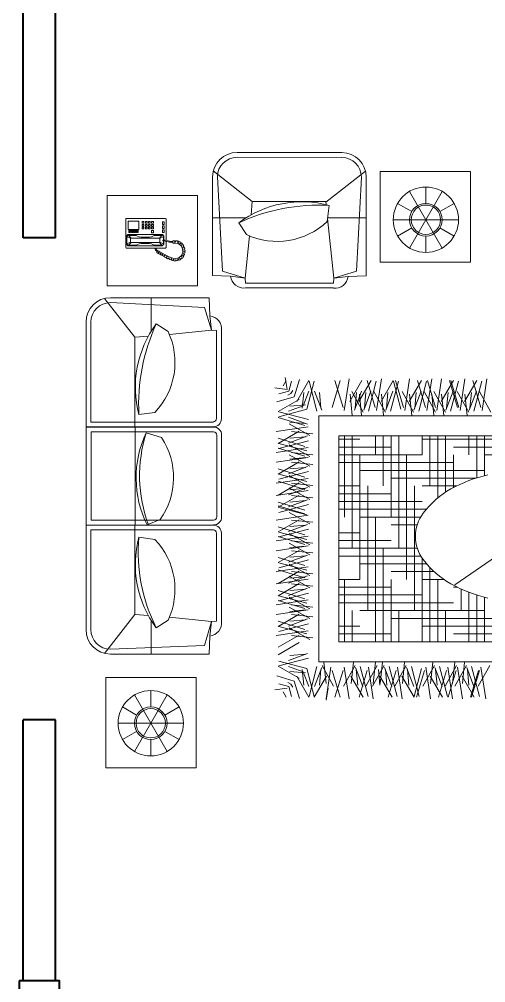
# Model space of a CAD drawing. Header units: millimetres. Extents: x 1551 to 1744, y 1536 to 1676.
# Drawn here: x 1611.89 to 1614.8, y 1569.87 to 1575.86 of the extents above; entities that cross this region are included whole.
import ezdxf

# ---------------------------------------------------------------- set-up
doc = ezdxf.new("R2010")
doc.units = ezdxf.units.MM
doc.layers.add('01_Gruesa', color=7, linetype='Continuous', lineweight=40)
doc.layers.add('03_Fina', color=7, linetype='Continuous', lineweight=9)

msp = doc.modelspace()

# ---------------------------------------------------------------- linework, layer by layer
at = {"layer": '01_Gruesa', "color": 5}
for p, q in [((1611.9151, 1574.5049), (1611.9151, 1576.1299)), ((1612.1151, 1574.5049), (1612.1151, 1576.1299)), ((1612.1151, 1574.5049), (1611.9151, 1574.5049)), ((1611.9151, 1569.8799), (1611.9151, 1571.5049)), ((1612.1151, 1571.5049), (1611.9151, 1571.5049)), ((1612.1151, 1569.8799), (1612.1151, 1571.5049))]:
    msp.add_line(p, q, dxfattribs=at)
at = {"layer": '01_Gruesa', "color": 244, "true_color": 0x991b1e}
msp.add_lwpolyline([(1611.8901, 1569.8799), (1611.8901, 1569.6299), (1612.1401, 1569.6299), (1612.1401, 1569.8799)], close=True, dxfattribs=at)
at = {"layer": '03_Fina', "color": 252, "true_color": 0x939598}
for p, q in [((1613.2466, 1575.036), (1613.8989, 1575.035)), ((1613.2466, 1575.0055), (1613.8989, 1575.0045)), ((1613.3405, 1574.731), (1613.0987, 1574.9209)), ((1613.8002, 1574.7262), (1614.0468, 1574.9199)), ((1613.0941, 1574.2693), (1613.0941, 1574.8835)), ((1613.1246, 1574.8835), (1613.1551, 1574.2979)), ((1614.0209, 1574.8825), (1613.9904, 1574.2969)), ((1614.0514, 1574.2683), (1614.0514, 1574.8825)), ((1614.5245, 1574.7932), (1614.3211, 1574.4409)), ((1614.3211, 1574.7932), (1614.5245, 1574.4409)), ((1614.3211, 1574.4409), (1614.5245, 1574.7932)), ((1614.5245, 1574.4409), (1614.3211, 1574.7932)), ((1614.4228, 1574.7187), (1614.4228, 1574.8204)), ((1613.334, 1574.6475), (1613.3405, 1574.731)), ((1613.3405, 1574.731), (1613.7997, 1574.731)), ((1613.8017, 1574.7112), (1613.7997, 1574.731)), ((1613.8083, 1574.607), (1613.8213, 1574.7062)), ((1614.3347, 1574.6679), (1614.2467, 1574.7187)), ((1614.5108, 1574.6679), (1614.5989, 1574.7187)), ((1612.5565, 1574.6257), (1612.5529, 1574.6222)), ((1612.5529, 1574.6222), (1612.5529, 1574.4445)), ((1612.8017, 1574.6257), (1612.5565, 1574.6257)), ((1612.6346, 1574.608), (1612.5689, 1574.608)), ((1612.5689, 1574.608), (1612.5689, 1574.5564)), ((1612.6346, 1574.5564), (1612.6346, 1574.608)), ((1612.656, 1574.6062), (1612.656, 1574.5955)), ((1612.6666, 1574.6062), (1612.656, 1574.6062)), ((1612.656, 1574.5955), (1612.6666, 1574.5955)), ((1612.6666, 1574.5884), (1612.656, 1574.5884)), ((1612.656, 1574.5884), (1612.656, 1574.5778)), ((1612.6666, 1574.5955), (1612.6666, 1574.6062)), ((1612.6666, 1574.5778), (1612.6666, 1574.5884)), ((1612.6755, 1574.6062), (1612.6755, 1574.5955)), ((1612.6862, 1574.6062), (1612.6755, 1574.6062)), ((1612.6755, 1574.5955), (1612.6862, 1574.5955)), ((1612.6755, 1574.5884), (1612.6755, 1574.5778)), ((1612.6862, 1574.5884), (1612.6755, 1574.5884)), ((1612.6862, 1574.5955), (1612.6862, 1574.6062)), ((1612.6862, 1574.5778), (1612.6862, 1574.5884)), ((1612.695, 1574.6062), (1612.695, 1574.5955)), ((1612.7057, 1574.6062), (1612.695, 1574.6062)), ((1612.695, 1574.5955), (1612.7057, 1574.5955)), ((1612.695, 1574.5884), (1612.695, 1574.5778)), ((1612.7057, 1574.5884), (1612.695, 1574.5884)), ((1612.7057, 1574.5955), (1612.7057, 1574.6062)), ((1612.7057, 1574.5778), (1612.7057, 1574.5884)), ((1612.7146, 1574.6062), (1612.7146, 1574.5955)), ((1612.7253, 1574.6062), (1612.7146, 1574.6062)), ((1612.7146, 1574.5955), (1612.7253, 1574.5955)), ((1612.7253, 1574.5884), (1612.7146, 1574.5884)), ((1612.7146, 1574.5884), (1612.7146, 1574.5778)), ((1612.7253, 1574.5955), (1612.7253, 1574.6062)), ((1612.7253, 1574.5778), (1612.7253, 1574.5884)), ((1612.7821, 1574.6044), (1612.7928, 1574.6044)), ((1612.7821, 1574.5866), (1612.7821, 1574.6044)), ((1612.7928, 1574.5866), (1612.7821, 1574.5866)), ((1612.7928, 1574.6044), (1612.7928, 1574.5866)), ((1612.8052, 1574.6222), (1612.8017, 1574.6257)), ((1612.8052, 1574.489), (1612.8052, 1574.6222)), ((1613.0941, 1574.6293), (1613.303, 1574.6293)), ((1613.2572, 1574.598), (1613.3051, 1574.5246)), ((1613.8485, 1574.2526), (1613.8106, 1574.6245)), ((1614.0514, 1574.6283), (1613.8111, 1574.6283)), ((1614.2194, 1574.6171), (1614.6262, 1574.6171)), ((1614.6262, 1574.6171), (1614.2194, 1574.6171)), ((1612.5671, 1574.5245), (1612.5582, 1574.5173)), ((1612.7821, 1574.5245), (1612.5671, 1574.5245)), ((1612.5689, 1574.5564), (1612.6346, 1574.5564)), ((1612.5724, 1574.5511), (1612.5778, 1574.5511)), ((1612.5724, 1574.5369), (1612.5724, 1574.5511)), ((1612.5778, 1574.5369), (1612.5724, 1574.5369)), ((1612.5778, 1574.5511), (1612.5778, 1574.5369)), ((1612.5831, 1574.5511), (1612.5884, 1574.5511)), ((1612.5831, 1574.5369), (1612.5831, 1574.5511)), ((1612.5884, 1574.5369), (1612.5831, 1574.5369)), ((1612.5884, 1574.5511), (1612.5884, 1574.5369)), ((1612.5938, 1574.5511), (1612.5991, 1574.5511)), ((1612.5938, 1574.5369), (1612.5938, 1574.5511)), ((1612.5991, 1574.5369), (1612.5938, 1574.5369)), ((1612.5991, 1574.5511), (1612.5991, 1574.5369)), ((1612.6044, 1574.5369), (1612.6044, 1574.5511)), ((1612.6044, 1574.5511), (1612.6098, 1574.5511)), ((1612.6098, 1574.5369), (1612.6044, 1574.5369)), ((1612.6098, 1574.5511), (1612.6098, 1574.5369)), ((1612.6151, 1574.5511), (1612.6204, 1574.5511)), ((1612.6151, 1574.5369), (1612.6151, 1574.5511)), ((1612.6204, 1574.5369), (1612.6151, 1574.5369)), ((1612.6204, 1574.5511), (1612.6204, 1574.5369)), ((1612.6257, 1574.5511), (1612.6311, 1574.5511)), ((1612.6257, 1574.5369), (1612.6257, 1574.5511)), ((1612.6311, 1574.5369), (1612.6257, 1574.5369)), ((1612.6311, 1574.5511), (1612.6311, 1574.5369)), ((1612.656, 1574.5778), (1612.6666, 1574.5778)), ((1612.656, 1574.5707), (1612.656, 1574.56)), ((1612.6666, 1574.5707), (1612.656, 1574.5707)), ((1612.656, 1574.56), (1612.6666, 1574.56)), ((1612.6666, 1574.56), (1612.6666, 1574.5707)), ((1612.6755, 1574.5778), (1612.6862, 1574.5778)), ((1612.6755, 1574.5707), (1612.6755, 1574.56)), ((1612.6862, 1574.5707), (1612.6755, 1574.5707)), ((1612.6755, 1574.56), (1612.6862, 1574.56)), ((1612.6862, 1574.56), (1612.6862, 1574.5707)), ((1612.695, 1574.5778), (1612.7057, 1574.5778)), ((1612.695, 1574.5707), (1612.695, 1574.56)), ((1612.7057, 1574.5707), (1612.695, 1574.5707)), ((1612.695, 1574.56), (1612.7057, 1574.56)), ((1612.7057, 1574.56), (1612.7057, 1574.5707)), ((1612.7146, 1574.5778), (1612.7253, 1574.5778)), ((1612.7146, 1574.5707), (1612.7146, 1574.56)), ((1612.7253, 1574.5707), (1612.7146, 1574.5707)), ((1612.7146, 1574.56), (1612.7253, 1574.56)), ((1612.7146, 1574.5493), (1612.7146, 1574.5351)), ((1612.7253, 1574.5493), (1612.7146, 1574.5493)), ((1612.7146, 1574.5351), (1612.7253, 1574.5351)), ((1612.7253, 1574.56), (1612.7253, 1574.5707)), ((1612.7253, 1574.5351), (1612.7253, 1574.5493)), ((1612.7821, 1574.5795), (1612.7928, 1574.5795)), ((1612.7821, 1574.5618), (1612.7821, 1574.5795)), ((1612.7928, 1574.5618), (1612.7821, 1574.5618)), ((1612.7821, 1574.5547), (1612.7928, 1574.5547)), ((1612.7821, 1574.5369), (1612.7821, 1574.5547)), ((1612.7928, 1574.5369), (1612.7821, 1574.5369)), ((1612.791, 1574.5156), (1612.7821, 1574.5245)), ((1612.7928, 1574.5795), (1612.7928, 1574.5618)), ((1612.7928, 1574.5547), (1612.7928, 1574.5369)), ((1614.2467, 1574.5154), (1614.3347, 1574.5662)), ((1614.5989, 1574.5154), (1614.5108, 1574.5662)), ((1612.5582, 1574.5173), (1612.5582, 1574.464)), ((1612.5582, 1574.464), (1612.5671, 1574.4552)), ((1612.56, 1574.5102), (1612.5636, 1574.5173)), ((1612.56, 1574.5102), (1612.56, 1574.4676)), ((1612.5831, 1574.5014), (1612.56, 1574.5102)), ((1612.5831, 1574.4765), (1612.56, 1574.4676)), ((1612.56, 1574.4676), (1612.5636, 1574.4605)), ((1612.5636, 1574.5173), (1612.5707, 1574.5191)), ((1612.5707, 1574.5191), (1612.5867, 1574.5031)), ((1612.5707, 1574.5191), (1612.6186, 1574.5191)), ((1612.5707, 1574.4587), (1612.5867, 1574.4747)), ((1612.5867, 1574.5031), (1612.5831, 1574.5014)), ((1612.5831, 1574.4765), (1612.5831, 1574.5014)), ((1612.5867, 1574.4747), (1612.5831, 1574.4765)), ((1612.6666, 1574.5031), (1612.5867, 1574.5031)), ((1612.6666, 1574.4747), (1612.5867, 1574.4747)), ((1612.6186, 1574.5191), (1612.6275, 1574.5156)), ((1612.6275, 1574.5156), (1612.6364, 1574.5102)), ((1612.6275, 1574.4623), (1612.6364, 1574.4676)), ((1612.6364, 1574.5102), (1612.6488, 1574.5085)), ((1612.6364, 1574.4676), (1612.6488, 1574.4694)), ((1612.6488, 1574.5085), (1612.6666, 1574.5085)), ((1612.6488, 1574.4694), (1612.6666, 1574.4694)), ((1612.7004, 1574.5085), (1612.6666, 1574.5085)), ((1612.6666, 1574.5031), (1612.7626, 1574.5031)), ((1612.6666, 1574.4747), (1612.7626, 1574.4747)), ((1612.7004, 1574.4694), (1612.6666, 1574.4694)), ((1612.7128, 1574.5102), (1612.7004, 1574.5085)), ((1612.7128, 1574.4676), (1612.7004, 1574.4694)), ((1612.7217, 1574.5156), (1612.7128, 1574.5102)), ((1612.7217, 1574.4623), (1612.7128, 1574.4676)), ((1612.7306, 1574.5191), (1612.7217, 1574.5156)), ((1612.7786, 1574.5191), (1612.7306, 1574.5191)), ((1612.7786, 1574.5191), (1612.7626, 1574.5031)), ((1612.7626, 1574.5031), (1612.7661, 1574.5014)), ((1612.7626, 1574.4747), (1612.7661, 1574.4765)), ((1612.7786, 1574.4587), (1612.7626, 1574.4747)), ((1612.7661, 1574.5014), (1612.7892, 1574.5102)), ((1612.7661, 1574.4765), (1612.7661, 1574.5014)), ((1612.7661, 1574.4765), (1612.7892, 1574.4676)), ((1612.7857, 1574.5173), (1612.7786, 1574.5191)), ((1612.7803, 1574.4552), (1612.791, 1574.464)), ((1612.7839, 1574.4854), (1612.7839, 1574.4907)), ((1612.7839, 1574.4907), (1612.7992, 1574.4904)), ((1612.7981, 1574.4843), (1612.7839, 1574.4854)), ((1612.7892, 1574.5102), (1612.7857, 1574.5173)), ((1612.7892, 1574.4676), (1612.7857, 1574.4605)), ((1612.7892, 1574.5102), (1612.7892, 1574.4906)), ((1612.7892, 1574.485), (1612.7892, 1574.4676)), ((1612.791, 1574.4906), (1612.791, 1574.5156)), ((1612.791, 1574.464), (1612.791, 1574.4848)), ((1612.8097, 1574.4818), (1612.7981, 1574.4843)), ((1612.7992, 1574.4904), (1612.8172, 1574.4861)), ((1612.8052, 1574.4445), (1612.8052, 1574.4828)), ((1612.8266, 1574.4775), (1612.8097, 1574.4818)), ((1612.8172, 1574.4861), (1612.8341, 1574.4818)), ((1612.8352, 1574.4764), (1612.8266, 1574.4775)), ((1612.8341, 1574.4818), (1612.8435, 1574.4822)), ((1612.8446, 1574.4768), (1612.8352, 1574.4764)), ((1612.8435, 1574.4822), (1612.8456, 1574.4811)), ((1612.8492, 1574.4703), (1612.8446, 1574.4768)), ((1612.8456, 1574.4811), (1612.8496, 1574.485)), ((1612.8575, 1574.4717), (1612.8492, 1574.4703)), ((1612.8496, 1574.485), (1612.8582, 1574.4858)), ((1612.8802, 1574.4699), (1612.8575, 1574.4717)), ((1612.8582, 1574.4858), (1612.86, 1574.4753)), ((1612.86, 1574.4753), (1612.8661, 1574.4854)), ((1612.8661, 1574.4854), (1612.8759, 1574.4847)), ((1612.8759, 1574.4847), (1612.8769, 1574.4732)), ((1612.8769, 1574.4732), (1612.8849, 1574.4832)), ((1612.8974, 1574.4563), (1612.8802, 1574.4699)), ((1612.8849, 1574.4832), (1612.8931, 1574.4786)), ((1612.8931, 1574.4786), (1612.891, 1574.4678)), ((1612.891, 1574.4678), (1612.901, 1574.4728)), ((1612.901, 1574.4728), (1612.9075, 1574.4674)), ((1612.9075, 1574.4674), (1612.9014, 1574.4592)), ((1613.297, 1574.2536), (1613.3238, 1574.5163)), ((1614.4228, 1574.4137), (1614.4228, 1574.5154)), ((1612.5529, 1574.4445), (1612.5565, 1574.4409)), ((1612.5565, 1574.4409), (1612.8017, 1574.4409)), ((1612.5636, 1574.4605), (1612.5707, 1574.4587)), ((1612.5671, 1574.4552), (1612.7803, 1574.4552)), ((1612.5707, 1574.4587), (1612.6186, 1574.4587)), ((1612.6186, 1574.4587), (1612.6275, 1574.4623)), ((1612.7306, 1574.4587), (1612.7217, 1574.4623)), ((1612.7786, 1574.4587), (1612.7306, 1574.4587)), ((1612.737, 1574.4311), (1612.7359, 1574.4409)), ((1612.7395, 1574.4268), (1612.737, 1574.4311)), ((1612.7463, 1574.4218), (1612.7395, 1574.4268)), ((1612.7412, 1574.4409), (1612.7427, 1574.4343)), ((1612.7427, 1574.4343), (1612.7456, 1574.4304)), ((1612.7456, 1574.4304), (1612.7488, 1574.4257)), ((1612.7467, 1574.4153), (1612.7463, 1574.4218)), ((1612.7478, 1574.4113), (1612.7467, 1574.4153)), ((1612.7517, 1574.4099), (1612.7478, 1574.4113)), ((1612.7488, 1574.4257), (1612.751, 1574.4236)), ((1612.751, 1574.42), (1612.7546, 1574.4243)), ((1612.751, 1574.4236), (1612.751, 1574.42)), ((1612.7611, 1574.4156), (1612.7517, 1574.4099)), ((1612.7546, 1574.4243), (1612.7654, 1574.4178)), ((1612.7582, 1574.4063), (1612.7611, 1574.4156)), ((1612.7636, 1574.4034), (1612.7582, 1574.4063)), ((1612.774, 1574.4092), (1612.7636, 1574.4034)), ((1612.7654, 1574.4178), (1612.7848, 1574.4063)), ((1612.7708, 1574.3987), (1612.774, 1574.4092)), ((1612.7857, 1574.4605), (1612.7786, 1574.4587)), ((1612.7848, 1574.4063), (1612.7996, 1574.3987)), ((1612.8017, 1574.4409), (1612.8052, 1574.4445)), ((1612.9075, 1574.4372), (1612.8974, 1574.4563)), ((1612.9003, 1574.3948), (1612.9093, 1574.4156)), ((1612.9014, 1574.4592), (1612.9111, 1574.4606)), ((1612.9093, 1574.4156), (1612.9075, 1574.4372)), ((1612.9154, 1574.4538), (1612.9082, 1574.4451)), ((1612.9082, 1574.4451), (1612.9201, 1574.4462)), ((1612.9111, 1574.4606), (1612.9154, 1574.4538)), ((1612.9223, 1574.4387), (1612.9126, 1574.434)), ((1612.9126, 1574.434), (1612.9223, 1574.4297)), ((1612.923, 1574.4236), (1612.9126, 1574.421)), ((1612.9126, 1574.421), (1612.9241, 1574.4171)), ((1612.9223, 1574.4103), (1612.9126, 1574.4099)), ((1612.9126, 1574.4099), (1612.9198, 1574.4016)), ((1612.9201, 1574.4462), (1612.9223, 1574.4387)), ((1612.9223, 1574.4297), (1612.923, 1574.4236)), ((1612.9241, 1574.4171), (1612.9223, 1574.4103)), ((1612.7765, 1574.3959), (1612.7708, 1574.3987)), ((1612.7848, 1574.4034), (1612.7765, 1574.3959)), ((1612.7805, 1574.3937), (1612.7848, 1574.4034)), ((1612.7884, 1574.3901), (1612.7805, 1574.3937)), ((1612.7967, 1574.3966), (1612.7884, 1574.3901)), ((1612.7935, 1574.3869), (1612.7967, 1574.3966)), ((1612.801, 1574.3829), (1612.7935, 1574.3869)), ((1612.7996, 1574.3987), (1612.8003, 1574.3962)), ((1612.8003, 1574.3962), (1612.8032, 1574.3973)), ((1612.8107, 1574.3883), (1612.801, 1574.3829)), ((1612.8032, 1574.3973), (1612.824, 1574.3858)), ((1612.8079, 1574.3782), (1612.8107, 1574.3883)), ((1612.8136, 1574.3743), (1612.8079, 1574.3782)), ((1612.824, 1574.3808), (1612.8136, 1574.3743)), ((1612.823, 1574.37), (1612.824, 1574.3808)), ((1612.8338, 1574.3667), (1612.823, 1574.37)), ((1612.824, 1574.3858), (1612.8579, 1574.3739)), ((1612.8377, 1574.3772), (1612.8338, 1574.3667)), ((1612.8374, 1574.3657), (1612.8377, 1574.3772)), ((1612.8456, 1574.3631), (1612.8374, 1574.3657)), ((1612.8528, 1574.3707), (1612.8456, 1574.3631)), ((1612.8528, 1574.361), (1612.8528, 1574.3707)), ((1612.8618, 1574.3592), (1612.8528, 1574.361)), ((1612.8579, 1574.3739), (1612.8849, 1574.379)), ((1612.8651, 1574.3703), (1612.8618, 1574.3592)), ((1612.8705, 1574.361), (1612.8651, 1574.3703)), ((1612.8777, 1574.3624), (1612.8705, 1574.361)), ((1612.8773, 1574.3736), (1612.8777, 1574.3624)), ((1612.887, 1574.3649), (1612.8773, 1574.3736)), ((1612.8849, 1574.379), (1612.9003, 1574.3948)), ((1612.8942, 1574.3678), (1612.887, 1574.3649)), ((1612.9007, 1574.3732), (1612.891, 1574.3782)), ((1612.891, 1574.3782), (1612.8942, 1574.3678)), ((1612.9104, 1574.3836), (1612.9007, 1574.388)), ((1612.9007, 1574.388), (1612.905, 1574.3779)), ((1612.905, 1574.3779), (1612.9007, 1574.3732)), ((1612.9061, 1574.3969), (1612.9154, 1574.3894)), ((1612.9169, 1574.3959), (1612.9061, 1574.3969)), ((1612.9154, 1574.3894), (1612.9104, 1574.3836)), ((1612.9198, 1574.4016), (1612.9169, 1574.3959)), ((1613.1551, 1574.2979), (1613.297, 1574.2536)), ((1613.9904, 1574.2969), (1613.8485, 1574.2526)), ((1613.2066, 1574.2652), (1613.0941, 1574.2693)), ((1613.2066, 1574.2652), (1613.297, 1574.2536)), ((1613.2986, 1574.2226), (1613.297, 1574.2536)), ((1613.8469, 1574.2215), (1613.8485, 1574.2526)), ((1613.9389, 1574.2641), (1613.8485, 1574.2526)), ((1613.9389, 1574.2641), (1614.0514, 1574.2683)), ((1613.8465, 1574.2226), (1613.2986, 1574.2226)), ((1613.8465, 1574.1921), (1613.2986, 1574.1921)), ((1612.6108, 1573.8852), (1612.4209, 1574.127)), ((1613.0725, 1574.1316), (1612.4583, 1574.1316)), ((1612.7125, 1574.1316), (1612.7125, 1573.9228)), ((1613.0766, 1574.0191), (1613.0725, 1574.1316)), ((1612.4583, 1574.1011), (1613.0439, 1574.0706)), ((1613.0439, 1574.0706), (1613.0882, 1573.9287)), ((1613.0766, 1574.0191), (1613.0882, 1573.9287)), ((1612.3058, 1573.9791), (1612.3058, 1573.3284)), ((1612.3363, 1573.9791), (1612.3363, 1573.3573)), ((1612.7438, 1573.9685), (1612.8172, 1573.9207)), ((1613.0882, 1573.9287), (1612.8255, 1573.9019)), ((1613.1192, 1573.9272), (1613.0882, 1573.9287)), ((1613.1192, 1573.3792), (1613.1192, 1573.9272)), ((1613.1498, 1573.3792), (1613.1498, 1573.9272)), ((1612.6943, 1573.8917), (1612.6108, 1573.8852)), ((1612.6108, 1573.8852), (1612.6108, 1573.3284)), ((1613.5578, 1573.5599), (1613.5464, 1573.6353)), ((1613.9148, 1573.4285), (1613.9448, 1573.6274)), ((1614.1159, 1573.4285), (1614.1459, 1573.6274)), ((1614.2916, 1573.4285), (1614.3217, 1573.6274)), ((1614.4292, 1573.4285), (1614.4592, 1573.6274)), ((1614.4903, 1573.4285), (1614.5203, 1573.6274)), ((1614.6355, 1573.4285), (1614.6655, 1573.6274)), ((1614.773, 1573.4285), (1614.8031, 1573.6274)), ((1613.5578, 1573.5599), (1613.4824, 1573.5713)), ((1613.5345, 1573.5831), (1613.5533, 1573.6154)), ((1613.5688, 1573.5489), (1613.5851, 1573.6111)), ((1613.6021, 1573.5156), (1613.6347, 1573.6234)), ((1613.6189, 1573.4848), (1613.6948, 1573.6154)), ((1613.6809, 1573.4368), (1613.7267, 1573.6111)), ((1613.7446, 1573.4251), (1613.6957, 1573.6111)), ((1613.8393, 1573.4492), (1613.8895, 1573.6156)), ((1613.9068, 1573.4492), (1613.8566, 1573.6156)), ((1613.9483, 1573.4848), (1614.0242, 1573.6154)), ((1614.0062, 1573.4848), (1614.082, 1573.6154)), ((1614.1079, 1573.4492), (1614.0577, 1573.6156)), ((1614.065, 1573.4251), (1614.1139, 1573.6111)), ((1614.1437, 1573.4848), (1614.2196, 1573.6154)), ((1614.2026, 1573.4251), (1614.2515, 1573.6111)), ((1614.2663, 1573.4368), (1614.2205, 1573.6111)), ((1614.2836, 1573.4492), (1614.2334, 1573.6156)), ((1614.3195, 1573.4848), (1614.3953, 1573.6154)), ((1614.4212, 1573.4492), (1614.371, 1573.6156)), ((1614.3783, 1573.4251), (1614.4272, 1573.6111)), ((1614.4823, 1573.4492), (1614.4321, 1573.6156)), ((1614.5181, 1573.4848), (1614.594, 1573.6154)), ((1614.6199, 1573.4492), (1614.5696, 1573.6156)), ((1614.577, 1573.4251), (1614.6259, 1573.6111)), ((1614.6275, 1573.4492), (1614.5773, 1573.6156)), ((1614.6633, 1573.4848), (1614.7392, 1573.6154)), ((1614.765, 1573.4492), (1614.7148, 1573.6156)), ((1614.7222, 1573.4251), (1614.7711, 1573.6111)), ((1613.6021, 1573.5156), (1613.4942, 1573.483)), ((1613.5688, 1573.5489), (1613.5066, 1573.5325)), ((1613.5826, 1573.5351), (1613.563, 1573.5241)), ((1613.5826, 1573.5351), (1613.5936, 1573.5547)), ((1613.653, 1573.444), (1613.6621, 1573.5416)), ((1613.6586, 1573.4591), (1613.6929, 1573.55)), ((1613.7742, 1573.4317), (1613.7295, 1573.55)), ((1613.7694, 1573.444), (1613.7603, 1573.5416)), ((1613.9644, 1573.3987), (1613.9507, 1573.5312)), ((1614.033, 1573.4186), (1613.9612, 1573.5469)), ((1613.9776, 1573.4317), (1614.0223, 1573.55)), ((1613.9824, 1573.444), (1613.9915, 1573.5416)), ((1614.0222, 1573.3987), (1614.0085, 1573.5312)), ((1614.0354, 1573.4317), (1614.0801, 1573.55)), ((1614.0402, 1573.444), (1614.0493, 1573.5416)), ((1614.1705, 1573.4186), (1614.0988, 1573.5469)), ((1614.1597, 1573.3987), (1614.1461, 1573.5312)), ((1614.173, 1573.4317), (1614.2177, 1573.55)), ((1614.1778, 1573.444), (1614.1869, 1573.5416)), ((1614.3463, 1573.4186), (1614.2745, 1573.5469)), ((1614.3355, 1573.3987), (1614.3218, 1573.5312)), ((1614.3487, 1573.4317), (1614.3934, 1573.55)), ((1614.3535, 1573.444), (1614.3626, 1573.5416)), ((1614.4838, 1573.4186), (1614.4121, 1573.5469)), ((1614.473, 1573.3987), (1614.4594, 1573.5312)), ((1614.5449, 1573.4186), (1614.4732, 1573.5469)), ((1614.5342, 1573.3987), (1614.5205, 1573.5312)), ((1614.5474, 1573.4317), (1614.5921, 1573.55)), ((1614.5522, 1573.444), (1614.5613, 1573.5416)), ((1614.6901, 1573.4186), (1614.6184, 1573.5469)), ((1614.6794, 1573.3987), (1614.6657, 1573.5312)), ((1614.6926, 1573.4317), (1614.7373, 1573.55)), ((1614.6974, 1573.444), (1614.7065, 1573.5416)), ((1614.8277, 1573.4186), (1614.7559, 1573.5469)), ((1613.6329, 1573.4988), (1613.5023, 1573.4229)), ((1613.6586, 1573.4591), (1613.5677, 1573.4248)), ((1613.6737, 1573.4647), (1613.576, 1573.4556)), ((1612.7348, 1573.4175), (1612.6356, 1573.4044)), ((1613.6685, 1573.3363), (1613.5021, 1573.3866)), ((1613.6809, 1573.4368), (1613.5066, 1573.391)), ((1613.6926, 1573.3731), (1613.5066, 1573.422)), ((1613.6926, 1573.3731), (1613.5066, 1573.422)), ((1613.686, 1573.3435), (1613.5677, 1573.3882)), ((1613.686, 1573.3435), (1613.5677, 1573.3882)), ((1616.5756, 1573.3963), (1613.7567, 1573.3963)), ((1613.7567, 1573.3963), (1613.7567, 1571.8649)), ((1612.3058, 1573.3284), (1613.0989, 1573.3284)), ((1612.3068, 1573.3268), (1613.0999, 1573.3268)), ((1612.3068, 1572.7167), (1612.3068, 1573.3268)), ((1612.3363, 1573.3573), (1613.0999, 1573.3573)), ((1612.5263, 1573.3284), (1612.5263, 1573.3268)), ((1612.6119, 1572.7167), (1612.6119, 1573.3268)), ((1612.7297, 1573.3284), (1612.7297, 1573.3268)), ((1613.6892, 1573.3283), (1613.4902, 1573.2983)), ((1613.6991, 1573.2737), (1613.5708, 1573.3455)), ((1613.6737, 1573.3483), (1613.576, 1573.3574)), ((1613.6737, 1573.3483), (1613.576, 1573.3574)), ((1612.3373, 1573.2963), (1613.0999, 1573.2963)), ((1612.3373, 1572.7472), (1612.3373, 1573.2963)), ((1612.7766, 1573.2607), (1612.6813, 1573.2913)), ((1613.1203, 1573.276), (1613.1203, 1572.7676)), ((1613.1508, 1573.276), (1613.1508, 1572.7676)), ((1613.6329, 1573.3005), (1613.5023, 1573.2246)), ((1613.6329, 1573.3005), (1613.5023, 1573.2246)), ((1613.686, 1573.2712), (1613.5677, 1573.2266)), ((1613.686, 1573.2712), (1613.5677, 1573.2266)), ((1613.6737, 1573.2665), (1613.576, 1573.2573)), ((1613.6737, 1573.2665), (1613.576, 1573.2573)), ((1613.7189, 1573.2845), (1613.5865, 1573.2981)), ((1616.4515, 1573.2721), (1613.8808, 1573.2721)), ((1613.8808, 1573.2721), (1613.8808, 1571.989)), ((1613.9151, 1572.766), (1613.9151, 1573.2721)), ((1613.9636, 1572.572), (1613.9636, 1573.2721)), ((1614.1091, 1573.1538), (1614.1091, 1573.2721)), ((1614.1575, 1572.9599), (1614.1575, 1573.2721)), ((1614.206, 1572.766), (1614.206, 1573.2721)), ((1614.2545, 1572.572), (1614.2545, 1573.2721)), ((1614.4, 1573.1538), (1614.4, 1573.2721)), ((1614.4485, 1572.9599), (1614.4485, 1573.2721)), ((1614.497, 1572.8855), (1614.497, 1573.2721)), ((1614.5454, 1572.9209), (1614.5454, 1573.2721)), ((1614.6909, 1573.1538), (1614.6909, 1573.2721)), ((1614.7394, 1573.01), (1614.7394, 1573.2721)), ((1614.7879, 1573.0239), (1614.7879, 1573.2721)), ((1613.6685, 1573.2063), (1613.5021, 1573.2566)), ((1613.6926, 1573.2417), (1613.5066, 1573.1928)), ((1613.6926, 1573.2417), (1613.5066, 1573.1928)), ((1613.6809, 1573.1779), (1613.5066, 1573.2237)), ((1613.6991, 1573.1437), (1613.5708, 1573.2155)), ((1614.0121, 1573.2508), (1613.8808, 1573.2508)), ((1615.1758, 1573.2508), (1614.4, 1573.2508)), ((1613.6892, 1573.1984), (1613.4902, 1573.1683)), ((1613.6685, 1573.1452), (1613.5021, 1573.1954)), ((1613.6991, 1573.0825), (1613.5708, 1573.1543)), ((1613.7189, 1573.1545), (1613.5865, 1573.1681)), ((1614.206, 1573.2023), (1613.8808, 1573.2023)), ((1614.4, 1573.1538), (1613.8808, 1573.1538)), ((1614.0121, 1572.3781), (1614.0121, 1573.1538)), ((1614.303, 1572.3781), (1614.303, 1573.1538)), ((1615.3697, 1573.2023), (1614.5939, 1573.2023)), ((1614.5939, 1572.9491), (1614.5939, 1573.1538)), ((1615.5637, 1573.1538), (1614.7879, 1573.1538)), ((1613.6892, 1573.1372), (1613.4902, 1573.1071)), ((1613.6329, 1573.1094), (1613.5023, 1573.0335)), ((1613.6329, 1573.1094), (1613.5023, 1573.0335)), ((1613.6737, 1573.1365), (1613.576, 1573.1273)), ((1613.6737, 1573.1365), (1613.576, 1573.1273)), ((1613.7189, 1573.0933), (1613.5865, 1573.107)), ((1614.5939, 1573.1054), (1613.8808, 1573.1054)), ((1613.6685, 1573.0152), (1613.5021, 1573.0654)), ((1613.6926, 1573.0505), (1613.5066, 1573.0016)), ((1613.6926, 1573.0505), (1613.5066, 1573.0016)), ((1613.6809, 1572.9867), (1613.5066, 1573.0326)), ((1613.686, 1573.0801), (1613.5677, 1573.0354)), ((1613.686, 1573.0801), (1613.5677, 1573.0354)), ((1613.6991, 1572.9525), (1613.5708, 1573.0243)), ((1613.6737, 1573.0753), (1613.576, 1573.0662)), ((1613.6737, 1573.0753), (1613.576, 1573.0662)), ((1614.7879, 1573.0569), (1614.0121, 1573.0569)), ((1613.6892, 1573.0072), (1613.4902, 1572.9771)), ((1613.6685, 1572.9387), (1613.5021, 1572.9889)), ((1613.6329, 1572.9794), (1613.5023, 1572.9035)), ((1613.6329, 1572.9794), (1613.5023, 1572.9035)), ((1613.7189, 1572.9633), (1613.5865, 1572.977)), ((1614.7344, 1573.0084), (1614.206, 1573.0084)), ((1614.6028, 1572.3446), (1615.524, 1572.9803)), ((1613.6892, 1572.9307), (1613.4902, 1572.9007)), ((1613.686, 1572.9501), (1613.5677, 1572.9054)), ((1613.686, 1572.9501), (1613.5677, 1572.9054)), ((1613.6991, 1572.8761), (1613.5708, 1572.9478)), ((1613.6737, 1572.9453), (1613.576, 1572.9362)), ((1613.6737, 1572.9453), (1613.576, 1572.9362)), ((1614.0121, 1572.9599), (1613.8808, 1572.9599)), ((1614.206, 1572.9114), (1613.8808, 1572.9114)), ((1614.0606, 1572.1841), (1614.0606, 1572.9599)), ((1614.3515, 1572.1841), (1614.3515, 1572.9599)), ((1614.615, 1572.9599), (1614.4, 1572.9599)), ((1613.6685, 1572.8087), (1613.5021, 1572.8589)), ((1613.6329, 1572.9029), (1613.5023, 1572.827)), ((1613.6329, 1572.9029), (1613.5023, 1572.827)), ((1613.686, 1572.8736), (1613.5677, 1572.8289)), ((1613.686, 1572.8736), (1613.5677, 1572.8289)), ((1613.6737, 1572.8688), (1613.576, 1572.8597)), ((1613.6737, 1572.8688), (1613.576, 1572.8597)), ((1613.7189, 1572.8868), (1613.5865, 1572.9005)), ((1614.4, 1572.8629), (1613.8808, 1572.8629)), ((1613.6685, 1572.7858), (1613.5021, 1572.836)), ((1613.6926, 1572.844), (1613.5066, 1572.7951)), ((1613.6926, 1572.844), (1613.5066, 1572.7951)), ((1613.6809, 1572.7803), (1613.5066, 1572.8261)), ((1613.6991, 1572.7231), (1613.5708, 1572.7949)), ((1614.4249, 1572.8144), (1613.8808, 1572.8144)), ((1613.0999, 1572.7472), (1612.3373, 1572.7472)), ((1612.6869, 1572.717), (1612.7677, 1572.7509)), ((1613.6892, 1572.7778), (1613.4902, 1572.7477)), ((1613.6329, 1572.7499), (1613.5023, 1572.6741)), ((1613.6329, 1572.7499), (1613.5023, 1572.6741)), ((1613.7189, 1572.7339), (1613.5865, 1572.7476)), ((1614.3897, 1572.766), (1614.0121, 1572.766)), ((1614.1091, 1571.9902), (1614.1091, 1572.766)), ((1612.3058, 1572.0654), (1612.3058, 1572.7162)), ((1612.3058, 1572.7162), (1613.0989, 1572.7162)), ((1613.0999, 1572.7167), (1612.3068, 1572.7167)), ((1612.3363, 1572.0654), (1612.3363, 1572.6862)), ((1613.0999, 1572.6862), (1612.3363, 1572.6862)), ((1612.5263, 1572.7167), (1612.5263, 1572.7162)), ((1612.6108, 1572.1594), (1612.6108, 1572.7162)), ((1612.7297, 1572.7167), (1612.7297, 1572.7162)), ((1613.1192, 1572.6654), (1613.1192, 1572.1174)), ((1613.1498, 1572.6654), (1613.1498, 1572.1174)), ((1613.6685, 1572.6558), (1613.5021, 1572.706)), ((1613.6926, 1572.6911), (1613.5066, 1572.6422)), ((1613.6926, 1572.6911), (1613.5066, 1572.6422)), ((1613.6809, 1572.6273), (1613.5066, 1572.6731)), ((1613.686, 1572.7207), (1613.5677, 1572.676)), ((1613.686, 1572.7207), (1613.5677, 1572.676)), ((1613.6991, 1572.5931), (1613.5708, 1572.6649)), ((1613.6737, 1572.7159), (1613.576, 1572.7068)), ((1613.6737, 1572.7159), (1613.576, 1572.7068)), ((1614.0121, 1572.669), (1613.8808, 1572.669)), ((1614.3684, 1572.7175), (1614.206, 1572.7175)), ((1612.7348, 1572.6271), (1612.6356, 1572.6402)), ((1613.6892, 1572.6478), (1613.4902, 1572.6177)), ((1613.6685, 1572.5946), (1613.5021, 1572.6448)), ((1613.7189, 1572.6039), (1613.5865, 1572.6176)), ((1614.206, 1572.6205), (1613.8808, 1572.6205)), ((1613.6892, 1572.5866), (1613.4902, 1572.5566)), ((1613.6329, 1572.5588), (1613.5023, 1572.4829)), ((1613.6329, 1572.5588), (1613.5023, 1572.4829)), ((1613.6991, 1572.532), (1613.5708, 1572.6037)), ((1613.6737, 1572.5859), (1613.576, 1572.5768)), ((1613.6737, 1572.5859), (1613.576, 1572.5768)), ((1613.7189, 1572.5427), (1613.5865, 1572.5564)), ((1614.369, 1572.572), (1613.8808, 1572.572)), ((1614.1575, 1571.989), (1614.1575, 1572.572)), ((1613.6685, 1572.4646), (1613.5021, 1572.5148)), ((1613.6926, 1572.4999), (1613.5066, 1572.451)), ((1613.6926, 1572.4999), (1613.5066, 1572.451)), ((1613.686, 1572.5295), (1613.5677, 1572.4848)), ((1613.686, 1572.5295), (1613.5677, 1572.4848)), ((1613.6737, 1572.5247), (1613.576, 1572.5156)), ((1613.6737, 1572.5247), (1613.576, 1572.5156)), ((1614.3908, 1572.5235), (1613.8808, 1572.5235)), ((1614.4, 1571.9902), (1614.4, 1572.509)), ((1613.6892, 1572.4566), (1613.4902, 1572.4266)), ((1613.6685, 1572.3881), (1613.5021, 1572.4383)), ((1613.6329, 1572.4288), (1613.5023, 1572.3529)), ((1613.6329, 1572.4288), (1613.5023, 1572.3529)), ((1613.6809, 1572.4362), (1613.5066, 1572.482)), ((1613.6991, 1572.402), (1613.5708, 1572.4737)), ((1613.7189, 1572.4127), (1613.5865, 1572.4264)), ((1614.4265, 1572.475), (1614.0121, 1572.475)), ((1614.4731, 1572.4265), (1614.206, 1572.4265)), ((1614.4485, 1571.989), (1614.4485, 1572.4507)), ((1613.6892, 1572.3801), (1613.4902, 1572.3501)), ((1613.686, 1572.3995), (1613.5677, 1572.3548)), ((1613.686, 1572.3995), (1613.5677, 1572.3548)), ((1613.6991, 1572.3255), (1613.5708, 1572.3973)), ((1613.6737, 1572.3947), (1613.576, 1572.3856)), ((1613.6737, 1572.3947), (1613.576, 1572.3856)), ((1614.0121, 1572.3781), (1613.8808, 1572.3781)), ((1613.9151, 1571.989), (1613.9151, 1572.3781)), ((1614.206, 1571.989), (1614.206, 1572.3781)), ((1614.534, 1572.3781), (1614.4, 1572.3781)), ((1614.497, 1571.989), (1614.497, 1572.3781)), ((1613.6685, 1572.2581), (1613.5021, 1572.3083)), ((1613.6329, 1572.3523), (1613.5023, 1572.2764)), ((1613.6329, 1572.3523), (1613.5023, 1572.2764)), ((1613.686, 1572.323), (1613.5677, 1572.2783)), ((1613.686, 1572.323), (1613.5677, 1572.2783)), ((1613.6737, 1572.3182), (1613.576, 1572.3091)), ((1613.6737, 1572.3182), (1613.576, 1572.3091)), ((1613.7189, 1572.3363), (1613.5865, 1572.3499)), ((1614.206, 1572.3296), (1613.8808, 1572.3296)), ((1614.6189, 1572.3296), (1614.5939, 1572.3296)), ((1614.6424, 1572.1841), (1614.6424, 1572.3185)), ((1613.6892, 1572.2501), (1613.4902, 1572.2201)), ((1613.6685, 1572.197), (1613.5021, 1572.2472)), ((1613.6926, 1572.2934), (1613.5066, 1572.2445)), ((1613.6926, 1572.2934), (1613.5066, 1572.2445)), ((1613.6809, 1572.2297), (1613.5066, 1572.2755)), ((1613.6991, 1572.1955), (1613.5708, 1572.2673)), ((1614.4, 1572.2811), (1613.8808, 1572.2811)), ((1614.6909, 1571.9902), (1614.6909, 1572.2983)), ((1614.7394, 1571.989), (1614.7394, 1572.2814)), ((1614.7879, 1571.989), (1614.7879, 1572.2675)), ((1613.6892, 1572.189), (1613.4902, 1572.1589)), ((1613.6991, 1572.1343), (1613.5708, 1572.2061)), ((1613.6737, 1572.1882), (1613.576, 1572.1791)), ((1613.6737, 1572.1882), (1613.576, 1572.1791)), ((1613.7189, 1572.2063), (1613.5865, 1572.2199)), ((1614.5939, 1572.2326), (1613.8808, 1572.2326)), ((1612.6108, 1572.1594), (1612.4209, 1571.9176)), ((1612.6943, 1572.1529), (1612.6108, 1572.1594)), ((1613.0882, 1572.1159), (1612.8255, 1572.1427)), ((1613.6329, 1572.1611), (1613.5023, 1572.0853)), ((1613.6329, 1572.1611), (1613.5023, 1572.0853)), ((1613.686, 1572.1318), (1613.5677, 1572.0872)), ((1613.686, 1572.1318), (1613.5677, 1572.0872)), ((1613.6737, 1572.1271), (1613.576, 1572.1179)), ((1613.6737, 1572.1271), (1613.576, 1572.1179)), ((1613.7189, 1572.1451), (1613.5865, 1572.1587)), ((1613.9636, 1571.989), (1613.9636, 1572.1841)), ((1614.7879, 1572.1841), (1614.0121, 1572.1841)), ((1614.9818, 1572.1356), (1614.206, 1572.1356)), ((1614.2545, 1571.989), (1614.2545, 1572.1841)), ((1614.5454, 1571.989), (1614.5454, 1572.1841)), ((1612.7125, 1571.9129), (1612.7125, 1572.1218)), ((1612.7438, 1572.0761), (1612.8172, 1572.1239)), ((1613.0439, 1571.9664), (1613.0882, 1572.1159)), ((1613.0766, 1572.0255), (1613.0882, 1572.1159)), ((1613.1192, 1572.1174), (1613.0882, 1572.1159)), ((1613.6685, 1572.067), (1613.5021, 1572.1172)), ((1613.6926, 1572.1023), (1613.5066, 1572.0534)), ((1613.6926, 1572.1023), (1613.5066, 1572.0534)), ((1613.6809, 1572.0385), (1613.5066, 1572.0843)), ((1613.6991, 1572.0043), (1613.5708, 1572.0761)), ((1614.0121, 1572.0871), (1613.8808, 1572.0871)), ((1615.1758, 1572.0871), (1614.4, 1572.0871)), ((1613.0766, 1572.0255), (1613.0725, 1571.9129)), ((1613.6892, 1572.059), (1613.4902, 1572.0289)), ((1613.6329, 1572.0311), (1613.5023, 1571.9553)), ((1613.6329, 1572.0311), (1613.5023, 1571.9553)), ((1613.7189, 1572.0151), (1613.5865, 1572.0287)), ((1614.206, 1572.0386), (1613.8808, 1572.0386)), ((1615.3697, 1572.0386), (1614.5939, 1572.0386)), ((1612.4583, 1571.9434), (1613.0439, 1571.9664)), ((1613.6329, 1571.9854), (1613.5023, 1571.9096)), ((1613.6329, 1571.9854), (1613.5023, 1571.9096)), ((1614.4, 1571.9902), (1613.8808, 1571.9902)), ((1613.8808, 1571.989), (1616.4515, 1571.989)), ((1614.0121, 1571.989), (1614.0121, 1571.9902)), ((1614.303, 1571.989), (1614.303, 1571.9902)), ((1614.5939, 1571.989), (1614.5939, 1571.9902)), ((1615.5637, 1571.9902), (1614.7879, 1571.9902)), ((1613.0725, 1571.9129), (1612.4583, 1571.9129)), ((1613.6926, 1571.8881), (1613.5066, 1571.8392)), ((1613.6926, 1571.8881), (1613.5066, 1571.8392)), ((1613.686, 1571.9177), (1613.5677, 1571.873)), ((1613.686, 1571.9177), (1613.5677, 1571.873)), ((1613.6737, 1571.9129), (1613.576, 1571.9038)), ((1613.6737, 1571.9129), (1613.576, 1571.9038)), ((1613.6329, 1571.7624), (1613.5023, 1571.8383)), ((1613.6809, 1571.8243), (1613.5066, 1571.8701)), ((1613.6586, 1571.802), (1613.5677, 1571.8364)), ((1613.7446, 1571.8361), (1613.6957, 1571.6501)), ((1613.7742, 1571.8295), (1613.7295, 1571.7112)), ((1613.7567, 1571.8649), (1616.5756, 1571.8649)), ((1613.7767, 1571.8426), (1613.8484, 1571.7143)), ((1613.7874, 1571.8624), (1613.8011, 1571.73)), ((1613.8313, 1571.8327), (1613.8013, 1571.6337)), ((1613.9824, 1571.8426), (1613.9106, 1571.7143)), ((1613.9148, 1571.8327), (1613.9448, 1571.6337)), ((1613.9716, 1571.8624), (1613.958, 1571.73)), ((1613.9848, 1571.8295), (1614.0295, 1571.7112)), ((1614.0144, 1571.8361), (1614.0633, 1571.6501)), ((1614.1199, 1571.8426), (1614.0482, 1571.7143)), ((1614.0653, 1571.8327), (1614.0953, 1571.6337)), ((1614.1631, 1571.8426), (1614.0913, 1571.7143)), ((1614.1091, 1571.8624), (1614.0955, 1571.73)), ((1614.1523, 1571.8624), (1614.1387, 1571.73)), ((1614.1656, 1571.8295), (1614.2102, 1571.7112)), ((1614.1951, 1571.8361), (1614.244, 1571.6501)), ((1614.3006, 1571.8426), (1614.2289, 1571.7143)), ((1614.246, 1571.8327), (1614.276, 1571.6337)), ((1614.2899, 1571.8624), (1614.2762, 1571.73)), ((1614.3031, 1571.8295), (1614.3478, 1571.7112)), ((1614.3327, 1571.8361), (1614.3816, 1571.6501)), ((1614.4764, 1571.8426), (1614.4046, 1571.7143)), ((1614.4217, 1571.8327), (1614.4518, 1571.6337)), ((1614.4656, 1571.8624), (1614.452, 1571.73)), ((1614.4789, 1571.8295), (1614.5235, 1571.7112)), ((1614.5084, 1571.8361), (1614.5573, 1571.6501)), ((1614.6139, 1571.8426), (1614.5422, 1571.7143)), ((1614.5593, 1571.8327), (1614.5893, 1571.6337)), ((1614.6032, 1571.8624), (1614.5895, 1571.73)), ((1614.6751, 1571.8426), (1614.6033, 1571.7143)), ((1614.6204, 1571.8327), (1614.6505, 1571.6337)), ((1614.6643, 1571.8624), (1614.6506, 1571.73)), ((1614.6775, 1571.8295), (1614.7222, 1571.7112)), ((1614.7071, 1571.8361), (1614.756, 1571.6501)), ((1614.8202, 1571.8426), (1614.7485, 1571.7143)), ((1614.7656, 1571.8327), (1614.7956, 1571.6337)), ((1613.6021, 1571.7456), (1613.4942, 1571.7782)), ((1613.6737, 1571.7965), (1613.576, 1571.8056)), ((1613.6189, 1571.7764), (1613.6948, 1571.6458)), ((1613.653, 1571.8172), (1613.6621, 1571.7195)), ((1613.6586, 1571.802), (1613.6929, 1571.7112)), ((1613.6809, 1571.8243), (1613.7267, 1571.6501)), ((1613.8035, 1571.7764), (1613.7276, 1571.6458)), ((1613.7694, 1571.8172), (1613.7603, 1571.7195)), ((1613.8393, 1571.8119), (1613.8895, 1571.6456)), ((1613.9068, 1571.8119), (1613.8566, 1571.6456)), ((1613.9556, 1571.7764), (1614.0314, 1571.6458)), ((1613.9896, 1571.8172), (1613.9988, 1571.7195)), ((1614.0573, 1571.8119), (1614.0071, 1571.6456)), ((1614.1272, 1571.8172), (1614.1363, 1571.7195)), ((1614.1363, 1571.7764), (1614.2121, 1571.6458)), ((1614.1703, 1571.8172), (1614.1795, 1571.7195)), ((1614.238, 1571.8119), (1614.1878, 1571.6456)), ((1614.2738, 1571.7764), (1614.3497, 1571.6458)), ((1614.3079, 1571.8172), (1614.317, 1571.7195)), ((1614.3964, 1571.8243), (1614.3506, 1571.6501)), ((1614.4137, 1571.8119), (1614.3635, 1571.6456)), ((1614.4496, 1571.7764), (1614.5254, 1571.6458)), ((1614.4836, 1571.8172), (1614.4928, 1571.7195)), ((1614.5513, 1571.8119), (1614.5011, 1571.6456)), ((1614.6124, 1571.8119), (1614.5622, 1571.6456)), ((1614.6482, 1571.7764), (1614.7241, 1571.6458)), ((1614.6823, 1571.8172), (1614.6914, 1571.7195)), ((1614.75, 1571.8119), (1614.6998, 1571.6456)), ((1614.7576, 1571.8119), (1614.7074, 1571.6456)), ((1613.5688, 1571.7123), (1613.5066, 1571.7286)), ((1613.5826, 1571.7261), (1613.563, 1571.7371)), ((1613.5688, 1571.7123), (1613.5851, 1571.6501)), ((1613.5826, 1571.7261), (1613.5936, 1571.7064)), ((1613.6021, 1571.7456), (1613.6347, 1571.6377)), ((1612.811, 1571.6589), (1612.6076, 1571.3067)), ((1612.6076, 1571.6589), (1612.811, 1571.3067)), ((1612.6076, 1571.3067), (1612.811, 1571.6589)), ((1612.811, 1571.3067), (1612.6076, 1571.6589)), ((1612.7093, 1571.5845), (1612.7093, 1571.6862)), ((1613.5578, 1571.7013), (1613.4824, 1571.6899)), ((1613.5345, 1571.678), (1613.5533, 1571.6458)), ((1613.8132, 1571.7013), (1613.8018, 1571.6258)), ((1612.6213, 1571.5336), (1612.5332, 1571.5845)), ((1612.7974, 1571.5336), (1612.8854, 1571.5845)), ((1612.506, 1571.4828), (1612.9127, 1571.4828)), ((1612.9127, 1571.4828), (1612.506, 1571.4828)), ((1612.5332, 1571.3811), (1612.6213, 1571.432)), ((1612.8854, 1571.3811), (1612.7974, 1571.432)), ((1612.7093, 1571.2794), (1612.7093, 1571.3811))]:
    msp.add_line(p, q, dxfattribs=at)
at = {"layer": '03_Fina', "color": 252, "true_color": 0x939598, "elevation": -2.1692}
for points in [[(1614.7006, 1574.3538), (1614.1377, 1574.3538), (1614.1377, 1574.9164), (1614.7006, 1574.9164)], [(1613.0002, 1574.7685), (1613.0002, 1574.2056), (1612.4376, 1574.2056), (1612.4376, 1574.7685)]]:
    msp.add_lwpolyline(points, close=True, dxfattribs=at)
at = {"layer": '03_Fina', "color": 252, "true_color": 0x939598}
msp.add_lwpolyline([(1612.4286, 1571.768), (1612.9915, 1571.768), (1612.9915, 1571.2054), (1612.4286, 1571.2054)], close=True, dxfattribs=at)
for centre, radius in [((1614.4228, 1574.6171), 0.2034), ((1614.4228, 1574.6171), 0.1017), ((1614.4228, 1574.6171), 0.0915), ((1612.7093, 1571.4828), 0.2034), ((1612.7093, 1571.4828), 0.1017), ((1612.7093, 1571.4828), 0.0915)]:
    msp.add_circle(centre, radius, dxfattribs=at)
for centre, radius, start, end in [((1613.2466, 1574.8835), 0.1525, 90, 180), ((1613.2466, 1574.8835), 0.122, 90, 180), ((1613.8989, 1574.8825), 0.1525, 0, 90), ((1613.8989, 1574.8825), 0.122, 0, 90), ((1613.6505, 1574.0721), 0.6567, 74.92803, 126.79295), ((1613.7552, 1573.5265), 1.1816, 86.79351, 114.92747), ((1613.736, 1572.6187), 2.1124, 88.08564, 88.12742), ((1613.4968, 1574.9318), 0.45, 244.78659, 313.80576), ((1613.2891, 1574.2745), 0.0829, 186.42508, 276.58214), ((1613.8564, 1574.2734), 0.0829, 263.41786, 353.57492), ((1612.4583, 1573.9791), 0.1525, 90, 180), ((1612.4583, 1573.9791), 0.122, 90, 180), ((1613.0674, 1573.9367), 0.0829, 353.41786, 83.57492), ((1613.2697, 1573.5752), 0.6567, 143.20705, 195.07197), ((1613.8153, 1573.4705), 1.1816, 155.07253, 183.20649), ((1612.4101, 1573.729), 0.45, 316.19424, 25.21341), ((1614.7221, 1573.3974), 2.1378, 181.8503, 181.89159), ((1614.7221, 1573.3974), 2.1124, 181.87258, 181.91436), ((1614.7221, 1573.3974), 1.8074, 182.18878, 182.23762), ((1614.7221, 1573.3974), 1.7057, 182.31933, 182.37109), ((1613.0989, 1573.3792), 0.0508, 270, 0), ((1613.0989, 1573.3792), 0.0203, 270, 0), ((1613.0999, 1573.276), 0.0508, 0, 90), ((1613.2746, 1573.01), 0.6567, 154.63022, 206.49514), ((1613.5159, 1573.0245), 0.8762, 162.27419, 200.56584), ((1613.0999, 1573.276), 0.0203, 0, 90), ((1612.4014, 1573.0123), 0.45, 324.48878, 33.50795), ((1615.0071, 1572.166), 0.8855, 102.88068, 118.90185), ((1614.844, 1572.4614), 0.548, 118.90185, 143.1195), ((1614.5985, 1572.6457), 0.241, 143.1195, 180), ((1613.0999, 1572.7676), 0.0508, 270, 0), ((1613.0999, 1572.7676), 0.0203, 270, 0), ((1614.7221, 1573.3974), 2.1378, 198.56548, 198.58006), ((1614.7221, 1573.3974), 2.1124, 198.79721, 198.812), ((1613.0989, 1572.6654), 0.0508, 0, 90), ((1613.0989, 1572.6654), 0.0203, 0, 90), ((1613.2697, 1572.4694), 0.6567, 164.92803, 216.79295), ((1613.6592, 1572.5441), 1.0281, 174.64056, 207.08042), ((1612.4101, 1572.3156), 0.45, 334.78659, 43.80576), ((1614.5985, 1572.6457), 0.241, 180, 216.8805), ((1614.844, 1572.8299), 0.548, 216.8805, 241.09815), ((1615.0071, 1573.1254), 0.8855, 241.09815, 257.11932), ((1612.4583, 1572.0654), 0.1525, 180, 270), ((1612.4583, 1572.0654), 0.122, 180, 270), ((1613.0674, 1572.1079), 0.0829, 276.42508, 6.58214)]:
    msp.add_arc(centre, radius, start, end, dxfattribs=at)

doc.saveas('drawing.dxf')
